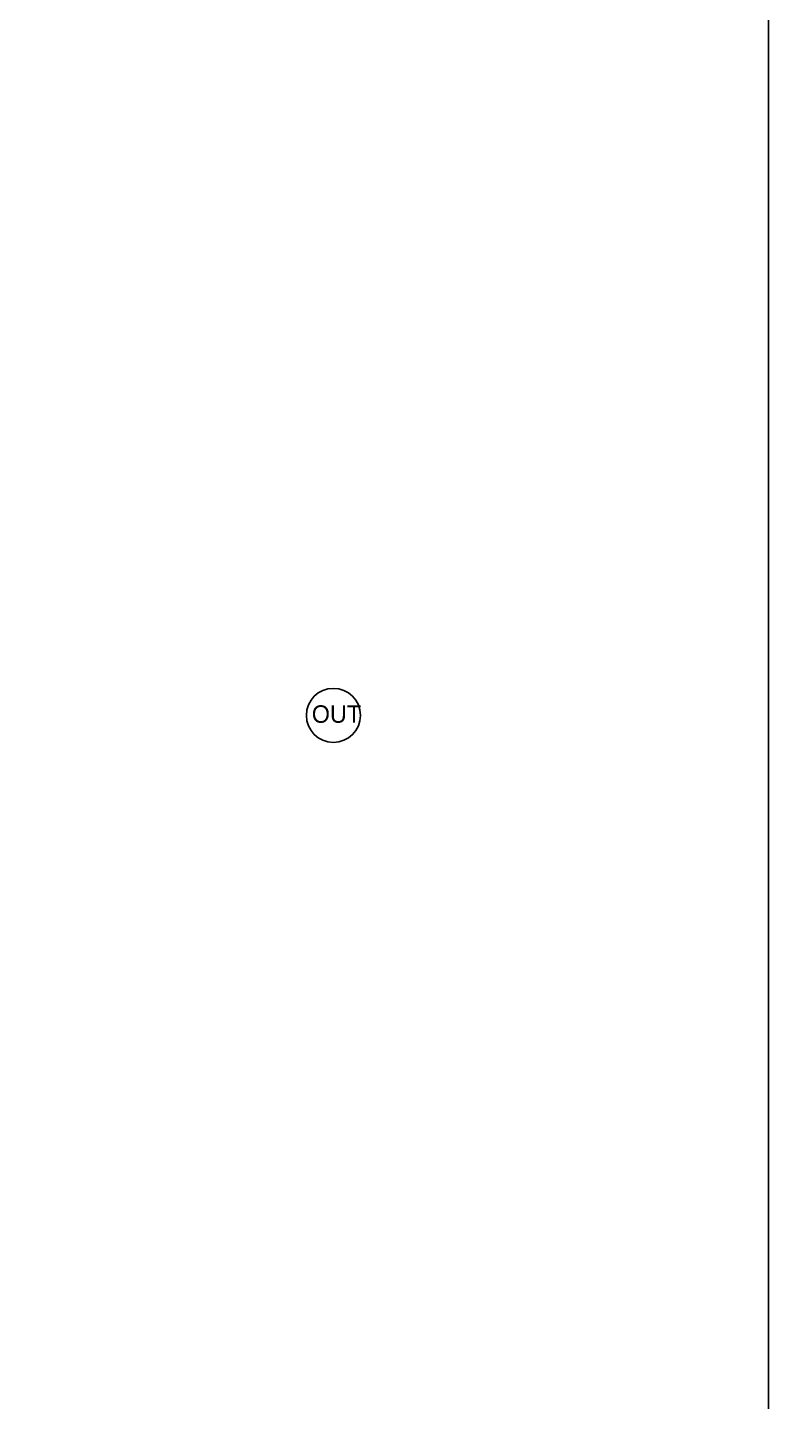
# Model space of a CAD drawing. Header units: millimetres. Extents: x 1398 to 1463.6, y 278.6 to 295.8.
# Drawn here: x 1461.791 to 1463.572, y 288.316 to 291.619 of the extents above; entities that cross this region are included whole.
import ezdxf

# ---------------------------------------------------------------- set-up
doc = ezdxf.new("R2010")
doc.units = ezdxf.units.MM
doc.layers.add('11', color=7, linetype='Continuous')
doc.styles.add('2', font='SCRIPTC.SHX', dxfattribs={"height": 0.2})
doc.styles.add('ROMANS', font='romans')

# ---------------------------------------------------------------- blocks, each defined once
blk = doc.blocks.new('A$C03A07C7F')
blk.add_lwpolyline([(2511.094, 0.36), (3281.094, 0.36), (3281.094, 565.36), (2511.094, 565.36)], close=True)
at = {"color": 3, "linetype": 'Continuous', "const_width": 0.25}
blk.add_lwpolyline([(3192.68, 298.73), (3192.68, 298.73)], dxfattribs=at)
at = {"layer": '11'}
blk.add_circle((3228.785, 285.283), 3.25, dxfattribs=at)
blk.add_text('OUT', height=2.1).set_placement((3226.181, 284.396))
for tag, p, style in [('ROSY', (683.087, 26.495), '2'), ('30/10/02', (715.706, 16.31), 'ROMANS'), ('ROSY', (1513.839, 14.827), '2'), ('ROSY', (2354.851, 14.827), '2'), ('ROSY', (3194.181, 14.827), '2'), ('30/10/02', (1546.458, 4.642), 'ROMANS'), ('30/10/02', (2387.471, 4.642), 'ROMANS'), ('30/10/02', (3226.8, 4.642), 'ROMANS')]:
    blk.add_attdef(tag, p, '', height=2.88, dxfattribs=dict(style=style))

msp = doc.modelspace()

# ---------------------------------------------------------------- block references
at = {"xscale": 0.01999999999999991, "yscale": 0.01999999999999991, "zscale": 0.01999999999999991}
msp.add_blockref('A$C03A07C7F', (1397.9505, 284.2598), dxfattribs=at)

doc.saveas('drawing.dxf')
